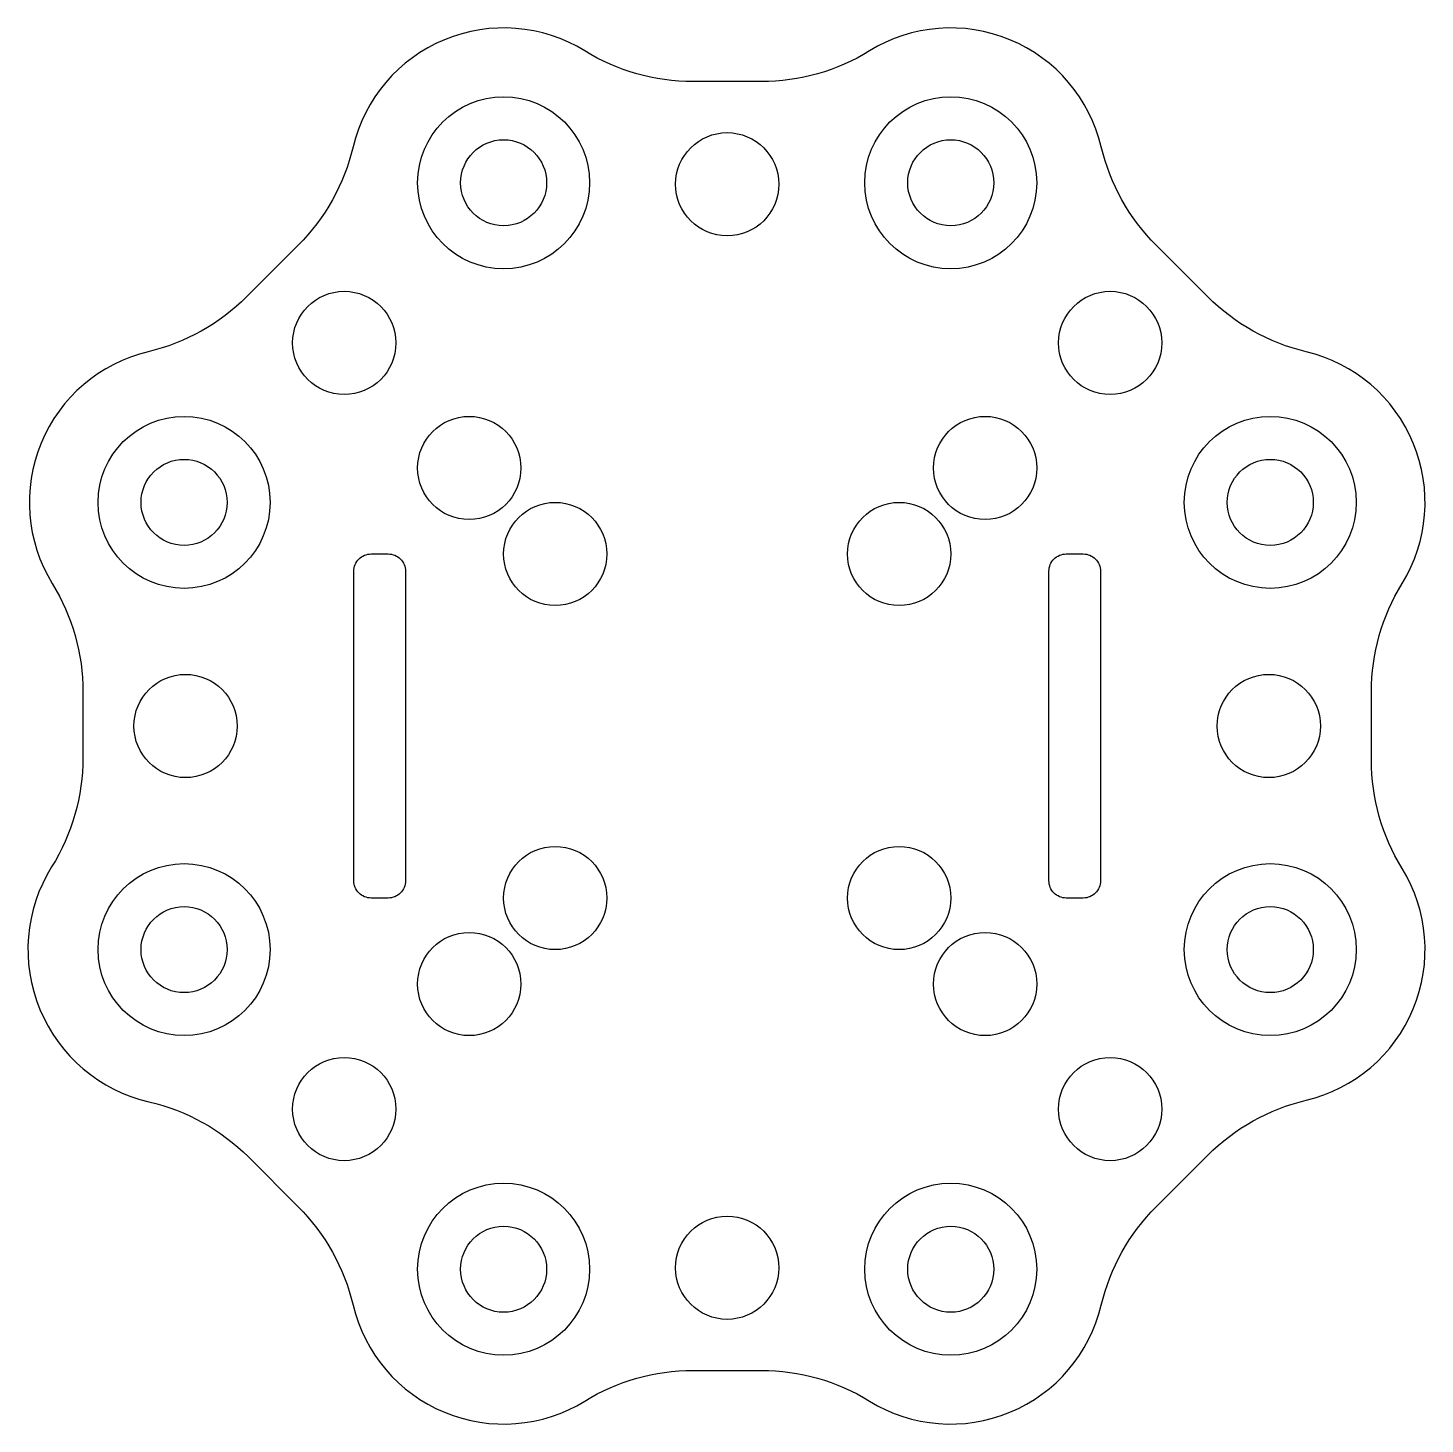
# Model space of a CAD drawing. Header units: millimetres. Extents: x -40.7 to 40.6, y -40.6 to 40.6.
import ezdxf

# ---------------------------------------------------------------- set-up
doc = ezdxf.new("R2010")
doc.units = ezdxf.units.MM
doc.layers.get('0').update_dxf_attribs({"linetype": 'CONTINUOUS'})

msp = doc.modelspace()

# ---------------------------------------------------------------- linework, layer by layer
for points in [[(-24.946, 27.949), (-27.949, 24.946, -0.138916), (-33.661, 21.756, 0.511007), (-39.243, 8.279, -0.138916), (-37.46, 1.985), (-37.46, -1.834, -0.140478), (-39.282, -8.19, 0.514879), (-33.625, -21.847, -0.140478), (-27.842, -25.053), (-24.946, -27.949, -0.138916), (-21.756, -33.661, 0.511007), (-8.279, -39.243, -0.138916), (-1.985, -37.46), (1.985, -37.46, -0.138916), (8.279, -39.243, 0.511007), (21.756, -33.661, -0.138916), (24.946, -27.949), (27.949, -24.946, -0.138916), (33.661, -21.756, 0.511007), (39.243, -8.279, -0.138916), (37.46, -1.985), (37.46, 1.985, -0.138916), (39.243, 8.279, 0.511007), (33.661, 21.756, -0.138916), (27.949, 24.946), (24.946, 27.949, -0.138916), (21.756, 33.661, 0.511007), (8.279, 39.243, -0.138916), (1.985, 37.46), (-1.985, 37.46, -0.138916), (-8.279, 39.243, 0.511007), (-21.756, 33.661, -0.138916)], [(-19.709, -10), (-20.709, -10, -0.414214), (-21.709, -9), (-21.709, 9, -0.414214), (-20.709, 10), (-19.709, 10, -0.414214), (-18.709, 9), (-18.709, -9, -0.414214)], [(19.709, 10), (20.709, 10, -0.414214), (21.709, 9), (21.709, -9, -0.414214), (20.709, -10), (19.709, -10, -0.414214), (18.709, -9), (18.709, 9, -0.414214)]]:
    msp.add_lwpolyline(points, format="xyb", close=True)
for centre, radius in [((-13, 31.58), 5), ((13, 31.58), 5), ((0, 31.494), 3), ((-13, 31.58), 2.5), ((13, 31.58), 2.5), ((-22.269, 22.269), 3), ((22.269, 22.269), 3), ((-31.58, 13), 5), ((-15, 15), 3), ((15, 15), 3), ((31.58, 13), 5), ((-31.58, 13), 2.5), ((31.58, 13), 2.5), ((-10, 10), 3), ((10, 10), 3), ((-31.494, 0), 3), ((31.494, 0), 3), ((-10, -10), 3), ((10, -10), 3), ((-31.58, -13), 5), ((31.58, -13), 5), ((-31.58, -13), 2.5), ((31.58, -13), 2.5), ((-15, -15), 3), ((15, -15), 3), ((-22.269, -22.269), 3), ((22.269, -22.269), 3), ((-13, -31.58), 5), ((13, -31.58), 5), ((-13, -31.58), 2.5), ((0, -31.494), 3), ((13, -31.58), 2.5)]:
    msp.add_circle(centre, radius)

doc.saveas('drawing.dxf')
